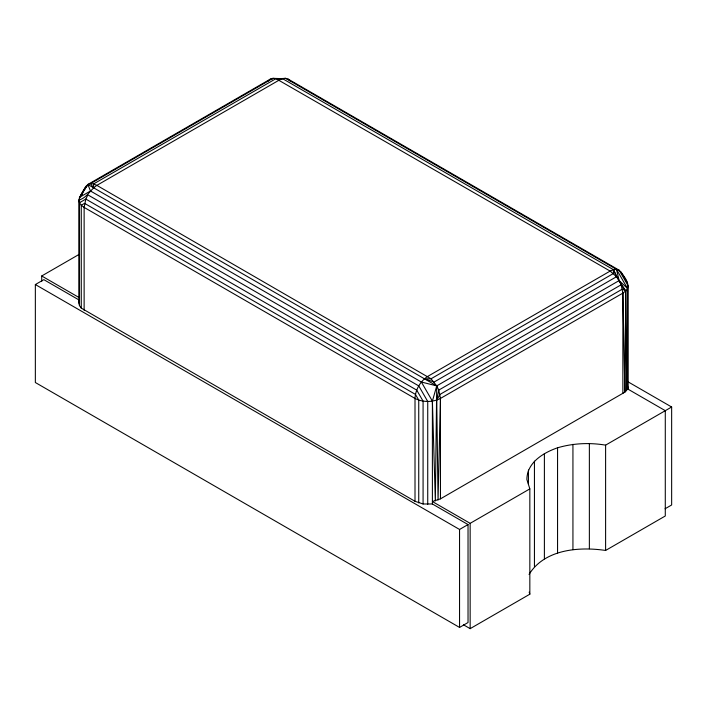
<?xml version="1.0" encoding="UTF-8"?>
<svg xmlns="http://www.w3.org/2000/svg" width="707" height="707" viewBox="0 0 707 707"><rect width="100%" height="100%" fill="white"/><g stroke="black" fill="none" stroke-linecap="round" stroke-linejoin="round"><path stroke-width="1.06" d="M78.866 302.923L79.476 300.236L43.834 279.654L35.35 284.55L35.35 382.522L459.55 627.427L468.034 622.531L468.034 524.567L432.392 503.985L423.078 503.985L415.009 501.298L81.27 308.119L79.476 305.61L78.866 302.923L78.866 200.054C80.766 194.531 83.841 188.787 87.862 184.474L270.268 79.157L272.902 78.344L275.969 78.654L610.141 271.081L616.504 276.72L625.73 290.975L624.882 392.146L440.461 498.85L432.392 501.537L470.155 523.339L529.835 488.882L526.874 479.505C526.936 462.599 543.347 452.692 557.558 447.796C573.156 443.201 589.594 442.476 605.607 445.136L671.65 407.011L671.65 504.975L665.048 508.784M276.852 78.813L285.628 78.344L288.262 79.157L619.138 270.189C623.035 275.147 629.451 281.598 627.524 288.465L626.455 390.582L624.882 392.146L622.867 293.122L621.161 284.788L613.437 269.676L282.561 78.654L272.902 78.344L90.496 183.661L87.862 184.474L79.476 197.368L79.476 305.61M278.461 78.822L282.561 78.654L275.969 78.654L93.563 183.961L93.563 187.762L90.496 183.661L93.563 183.961L96.859 185.367L431.031 378.793L436.732 385.889L435.344 500.918L432.392 401.125L436.732 385.889L619.138 280.582L627.524 288.465L625.73 290.975L622.867 293.122L440.461 398.439C432.64 402.469 422.83 402.469 415.009 398.439L84.133 207.407L81.27 205.251L79.476 202.75L78.866 200.054C87.2 197.792 90.134 189.706 96.859 185.367L279.265 80.05L282.561 78.654L285.628 78.344L616.504 269.376L619.138 270.189L628.134 285.778L628.134 388.638L627.524 385.951M619.252 270.958L621.161 272.062L627.524 283.083L627.524 388.877L626.455 390.582L625.73 290.975L621.161 284.788L438.755 390.105L440.461 398.439L438.057 500.017L436.732 400.082L438.755 390.105L436.732 385.889L87.862 184.474L81.27 194.867L82.701 193.789M81.27 194.867L85.839 186.348L87.748 185.243M436.732 400.082L440.028 394.382L622.434 289.066L625.73 290.975M529.048 574.446C544.47 549.286 579.033 546.502 605.607 550.453L665.287 515.995L665.287 410.679L627.524 388.877M627.524 288.465L616.504 269.376L613.437 269.676L610.141 271.081L427.735 376.389C420.329 381.153 415.433 389.645 415.009 398.439L415.009 501.298M268.245 81.04L270.268 79.157L272.319 79.078M436.732 385.889L421.372 382.036L90.496 191.005L79.476 197.368L79.538 202.856M79.476 202.75L85.839 199.074L87.862 194.867L418.738 385.889L427.735 401.479L427.735 504.338M41.713 281.466L41.713 275.977L79.608 254.105M35.35 284.55L459.55 529.463L468.034 524.567M463.465 624.794L470.155 628.656L529.835 594.198L529.835 488.882M627.701 381.639L671.65 407.011M41.713 275.977L79.476 297.78M288.262 79.157L290.285 81.04M421.372 382.036L432.392 401.125L432.392 503.985M87.862 184.474L90.496 191.005M529.181 592.113L529.835 594.198M616.504 269.376L619.138 280.582M622.867 293.122L622.867 393.534M605.607 445.136L605.607 550.453M589.364 443.43L589.364 548.738M572.935 444.332L572.935 549.648M557.558 447.796L557.558 553.104M544.39 453.541L544.39 558.857M534.439 461.141L534.439 566.457M528.447 470.022L528.447 484.286M470.155 523.339L470.155 628.656M459.55 529.463L459.55 627.427M440.461 398.439L440.461 498.85M423.078 503.985L423.078 401.125L416.715 390.105L85.839 199.074L84.133 207.407L84.133 310.267M418.738 502.951L418.738 400.082L415.442 394.382L84.566 203.351L81.27 205.251L81.27 308.119M613.437 273.485L431.031 378.793L424.439 378.793L434.098 382.036L616.504 276.72L613.437 269.676L613.437 273.485"/></g></svg>
